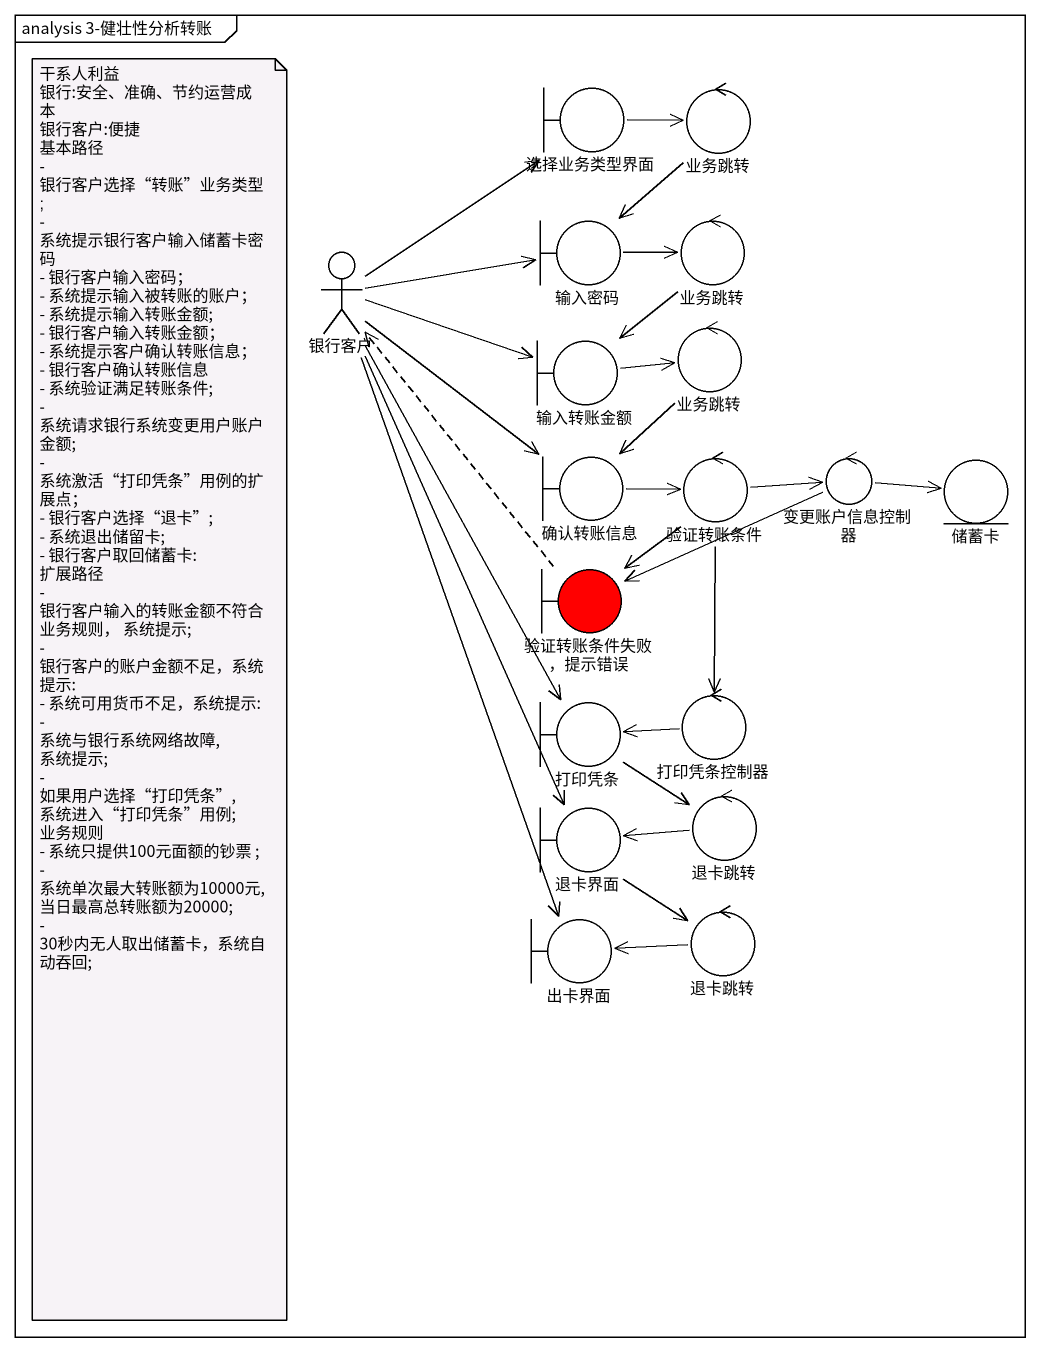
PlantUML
@startuml
mainframe analysis 3-健壮性分析转账
boundary 选择业务类型界面
control 业务跳转
actor 银行客户
boundary 输入密码
control "业务跳转" as 业务跳转_2
boundary 输入转账金额
control "业务跳转" as 业务跳转_3
boundary 确认转账信息
control 验证转账条件
control 变更账户信息控制器
entity 储蓄卡
boundary "验证转账条件失败，提示错误" as 验证转账条件失败_提示错误 #FF0000
boundary 打印凭条
control 打印凭条控制器
boundary 退卡界面
control 退卡跳转
boundary 出卡界面
control "退卡跳转" as 退卡跳转_2
选择业务类型界面 -right-> 业务跳转
业务跳转 --> 输入密码
银行客户 -up-> 选择业务类型界面
银行客户 -right-> 输入密码
银行客户 -right-> 输入转账金额
银行客户 --> 确认转账信息
银行客户 --> 打印凭条
银行客户 --> 退卡界面
银行客户 --> 出卡界面
输入密码 -right-> 业务跳转_2
业务跳转_2 --> 输入转账金额
输入转账金额 -right-> 业务跳转_3
业务跳转_3 --> 确认转账信息
确认转账信息 -right-> 验证转账条件
验证转账条件 -right-> 变更账户信息控制器
验证转账条件 --> 验证转账条件失败_提示错误
验证转账条件 --> 打印凭条控制器
变更账户信息控制器 -right-> 储蓄卡
变更账户信息控制器 -left-> 验证转账条件失败_提示错误
验证转账条件失败_提示错误 .up.> 银行客户
打印凭条 --> 退卡跳转
打印凭条控制器 -left-> 打印凭条
退卡界面 --> 退卡跳转_2
退卡跳转 -left-> 退卡界面
退卡跳转_2 -left-> 出卡界面
note as N1
  干系人利益
  银行:安全、准确、节约运营成本
  银行客户:便捷
  基本路径
  - 银行客户选择“转账”业务类型;
  - 系统提示银行客户输入储蓄卡密码
  - 银行客户输入密码；
  - 系统提示输入被转账的账户；
  - 系统提示输入转账金额;
  - 银行客户输入转账金额；
  - 系统提示客户确认转账信息；
  - 银行客户确认转账信息
  - 系统验证满足转账条件;
  - 系统请求银行系统变更用户账户金额;
  - 系统激活“打印凭条”用例的扩展点；
  - 银行客户选择“退卡”;
  - 系统退出储留卡;
  - 银行客户取回储蓄卡:
  扩展路径
  - 银行客户输入的转账金额不符合业务规则， 系统提示;
  - 银行客户的账户金额不足，系统提示:
  - 系统可用货币不足，系统提示:
  - 系统与银行系统网络故障,系统提示;
  - 如果用户选择“打印凭条”,系统进入“打印凭条”用例;
  业务规则
  - 系统只提供100元面额的钞票 ;
  - 系统单次最大转账额为10000元,当日最高总转账额为20000;
  - 30秒内无人取出储蓄卡，系统自动吞回;
end note
@enduml
